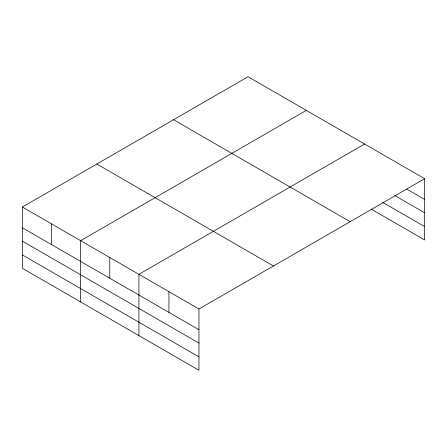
<?xml version="1.0" encoding="UTF-8"?>
<svg xmlns="http://www.w3.org/2000/svg" width="447" height="447" viewBox="0 0 447 447"><rect width="100%" height="100%" fill="white"/><g stroke="black" fill="none" stroke-linecap="round" stroke-linejoin="round"><path stroke-width="0.67" d="M22.35 207.028L198.965 309L198.965 370.267L22.35 268.301L22.35 207.028L248.035 76.733L424.65 178.699L424.65 239.972L371.206 209.118M306.318 110.381L80.633 240.676L80.633 301.948M364.601 144.029L138.916 274.329L138.916 335.596M198.965 309L424.65 178.699M406.636 189.031L424.65 199.429M394.623 195.473L424.65 212.811M382.615 202.323L424.65 226.59M173.559 119.729L350.174 221.701M96.826 164.032L273.441 265.999M22.35 227.758L198.965 329.724M22.35 241.134L198.965 343.106M22.35 254.919L198.965 356.89M168.944 291.662L168.944 312.392M109.778 257.506L109.778 278.23M51.494 223.852L51.494 244.582"/></g></svg>
